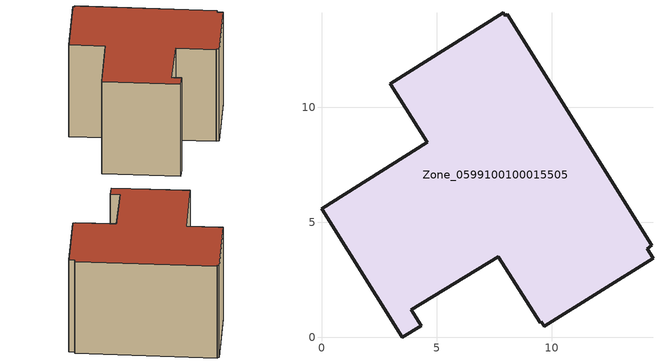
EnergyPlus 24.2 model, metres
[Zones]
Zone_0599100100015505
 floor ground (C_G): 14.15,3.86 14.4,3.44 9.67,0.48 9.55,0.68 9.5,0.64 7.67,3.5 3.9,1.2 4.33,0.5 3.51,0 0,5.59 4.59,8.47 2.98,11.03 7.89,14.1 7.98,13.96 8.08,14.03 14.35,3.99 z0
 wall outside (C_F): 4.33,0.5 3.9,1.2 7.67,3.5 9.5,0.64 9.55,0.68 9.67,0.48 14.4,3.44 14.15,3.86 14.35,3.99 8.08,14.03 7.98,13.96 7.89,14.1 2.98,11.03 4.59,8.47 0,5.59 3.51,0 4.33,0.5 z0:9.1
 roof outside (C_R): 14.35,3.99 8.08,14.03 7.98,13.96 7.89,14.1 2.98,11.03 4.59,8.47 0,5.59 3.51,0 4.33,0.5 3.9,1.2 7.67,3.5 9.5,0.64 9.55,0.68 9.67,0.48 14.4,3.44 14.15,3.86 z9.1
[BUILDING]
Pand.0599100100015505: North Axis=0; Terrain=City; Loads Convergence Tolerance Value=0.04; Temperature Convergence Tolerance Value=0.4; Solar Distribution=FullExterior; Maximum Number of Warmup Days=25; Minimum Number of Warmup Days=1
[Site:Location]
Rotterdam.The.Hague.AP_ZH_NLD Design_Conditions: Latitude=51.96; Longitude=4.45; Time Zone=1; Elevation=-4.5
[SITE:GROUNDTEMPERATURE:BUILDINGSURFACE]
18, 18, 18, 18, 18, 18, 18, 18, 18, 18, 18, 18
[MATERIAL] Thermal Absorptance=0.9; Solar Absorptance=0.7; Visible Absorptance=0.7
Name | Roughness | Thickness | Conductivity | Density | Specific Heat
G.D.2015-2018 | MediumSmooth | 0.15 | 0.0428571 | 540 | 1210
F.D.2015-2018 | Rough | 0.3 | 0.0666667 | 1920 | 840
R.D.2015-2018 | MediumRough | 0.2 | 0.0333333 | 1500 | 1000
[CONSTRUCTION]
C_G: G.D.2015-2018
C_F: F.D.2015-2018
C_R: R.D.2015-2018
[ZONE]
Zone_0599100100015505: Type=1; Multiplier=1; Ceiling Height=Autocalculate; Volume=Autocalculate; Floor Area=autocalculate; Part of Total Floor Area=Yes
[ZONEINFILTRATION:DESIGNFLOWRATE]
Infil_Zone_0599100100015505: Zone or ZoneList or Space or SpaceList=Zone_0599100100015505; Schedule=AlwaysOn; Design Flow Rate Calculation Method=Flow/Area; Flow Rate per Floor Area=0.0021; Constant Term Coefficient=1; Temperature Term Coefficient=0; Velocity Term Coefficient=0; Velocity Squared Term Coefficient=0
[HVACTEMPLATE:ZONE:IDEALLOADSAIRSYSTEM]
Zone_0599100100015505: Maximum Heating Supply Air Temperature=50; Minimum Cooling Supply Air Temperature=13; Maximum Heating Supply Air Humidity Ratio=0.0156; Minimum Cooling Supply Air Humidity Ratio=0.0077; Heating Limit=NoLimit; Cooling Limit=NoLimit; Dehumidification Control Type=ConstantSensibleHeatRatio; Cooling Sensible Heat Ratio=0.7; Dehumidification Setpoint=60; Humidification Control Type=None; Humidification Setpoint=30; Outdoor Air Method=None; Outdoor Air Flow Rate per Person=0.00944; Outdoor Air Flow Rate per Zone Floor Area=0; Outdoor Air Flow Rate per Zone=0; Demand Controlled Ventilation Type=None; Outdoor Air Economizer Type=NoEconomizer; Heat Recovery Type=None; Sensible Heat Recovery Effectiveness=0.7; Latent Heat Recovery Effectiveness=0.65
[ZONECONTROL:THERMOSTAT]
ThermostatControl_Zone_0599100100015505: Zone or ZoneList=Zone_0599100100015505; Control Type Schedule=DualSetpointControlType; Control 1=Thermostat_Zone_0599100100015505; Temperature Difference Between Cutout And Setpoint=0
[THERMOSTATSETPOINT:DUALSETPOINT]
Thermostat_Zone_0599100100015505: Heating Setpoint Temperature Schedule=HeatingSetpoint_Zone_0599100100015505; Cooling Setpoint Temperature Schedule=CoolingSetpoint_Zone_0599100100015505
[SCHEDULE:COMPACT]
HeatingSetpoint_Zone_0599100100015505: Through: 12/31, For: AllDays, Until: 24:00, 21
CoolingSetpoint_Zone_0599100100015505: Through: 12/31, For: AllDays, Until: 24:00, 24
DualSetpointControlType: Through: 12/31, For: AllDays, Until: 24:00, 4
AlwaysOn: Through: 12/31, For: AllDays, Until: 24:00, 1
